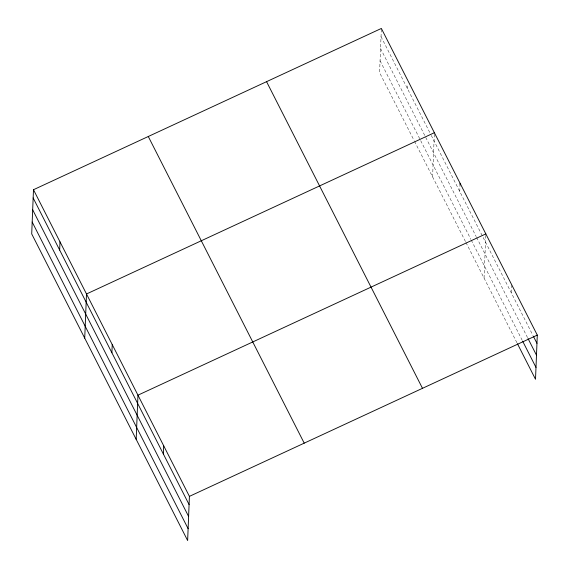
<?xml version="1.0" encoding="UTF-8"?>
<svg xmlns="http://www.w3.org/2000/svg" width="569" height="569" viewBox="0 0 569 569"><rect width="100%" height="100%" fill="white"/><g stroke="black" fill="none" stroke-linecap="round" stroke-linejoin="round"><path stroke-width="0.43" stroke-dasharray="2.85 2.13" d="M381.33 29.268L379.587 72.633L414.125 140.557M407.539 88.792L407.738 83.863M432.604 176.888L434.346 133.53M459.773 191.518L460.036 184.946M484.063 278.085L485.798 234.727M511.232 292.715L511.531 285.325M381.031 36.665L430.833 134.604M431.238 135.394L532.94 335.404M380.554 48.536L476.182 236.597M476.587 237.387L527.641 337.787M380.064 60.762L470.869 239.336M471.267 240.125L522.328 340.532M414.531 141.347L465.57 241.718M465.968 242.508L517.022 342.915"/><path stroke-width="0.85" d="M33.486 189.719L31.708 233.902L187.642 540.55L189.413 496.367L33.486 189.719L381.358 28.45L537.292 335.098L535.514 379.281L517.427 343.704M59.66 250.068L59.994 241.853M84.724 338.164L86.502 293.981L434.375 132.712M111.901 352.794L112.228 344.579M136.183 439.353L137.954 395.178L485.834 233.902M163.353 453.984L163.687 445.769M460.036 184.946L460.108 183.303M189.413 496.367L537.292 335.098M533.345 336.194L536.958 343.313M528.039 338.576L536.482 355.177M522.726 341.322L535.991 367.41M266.562 81.673L422.49 388.314M148.281 136.503L304.216 443.151M33.151 197.934L189.086 504.582M32.675 209.805L188.609 516.453M32.184 222.031L188.119 528.679"/></g></svg>
